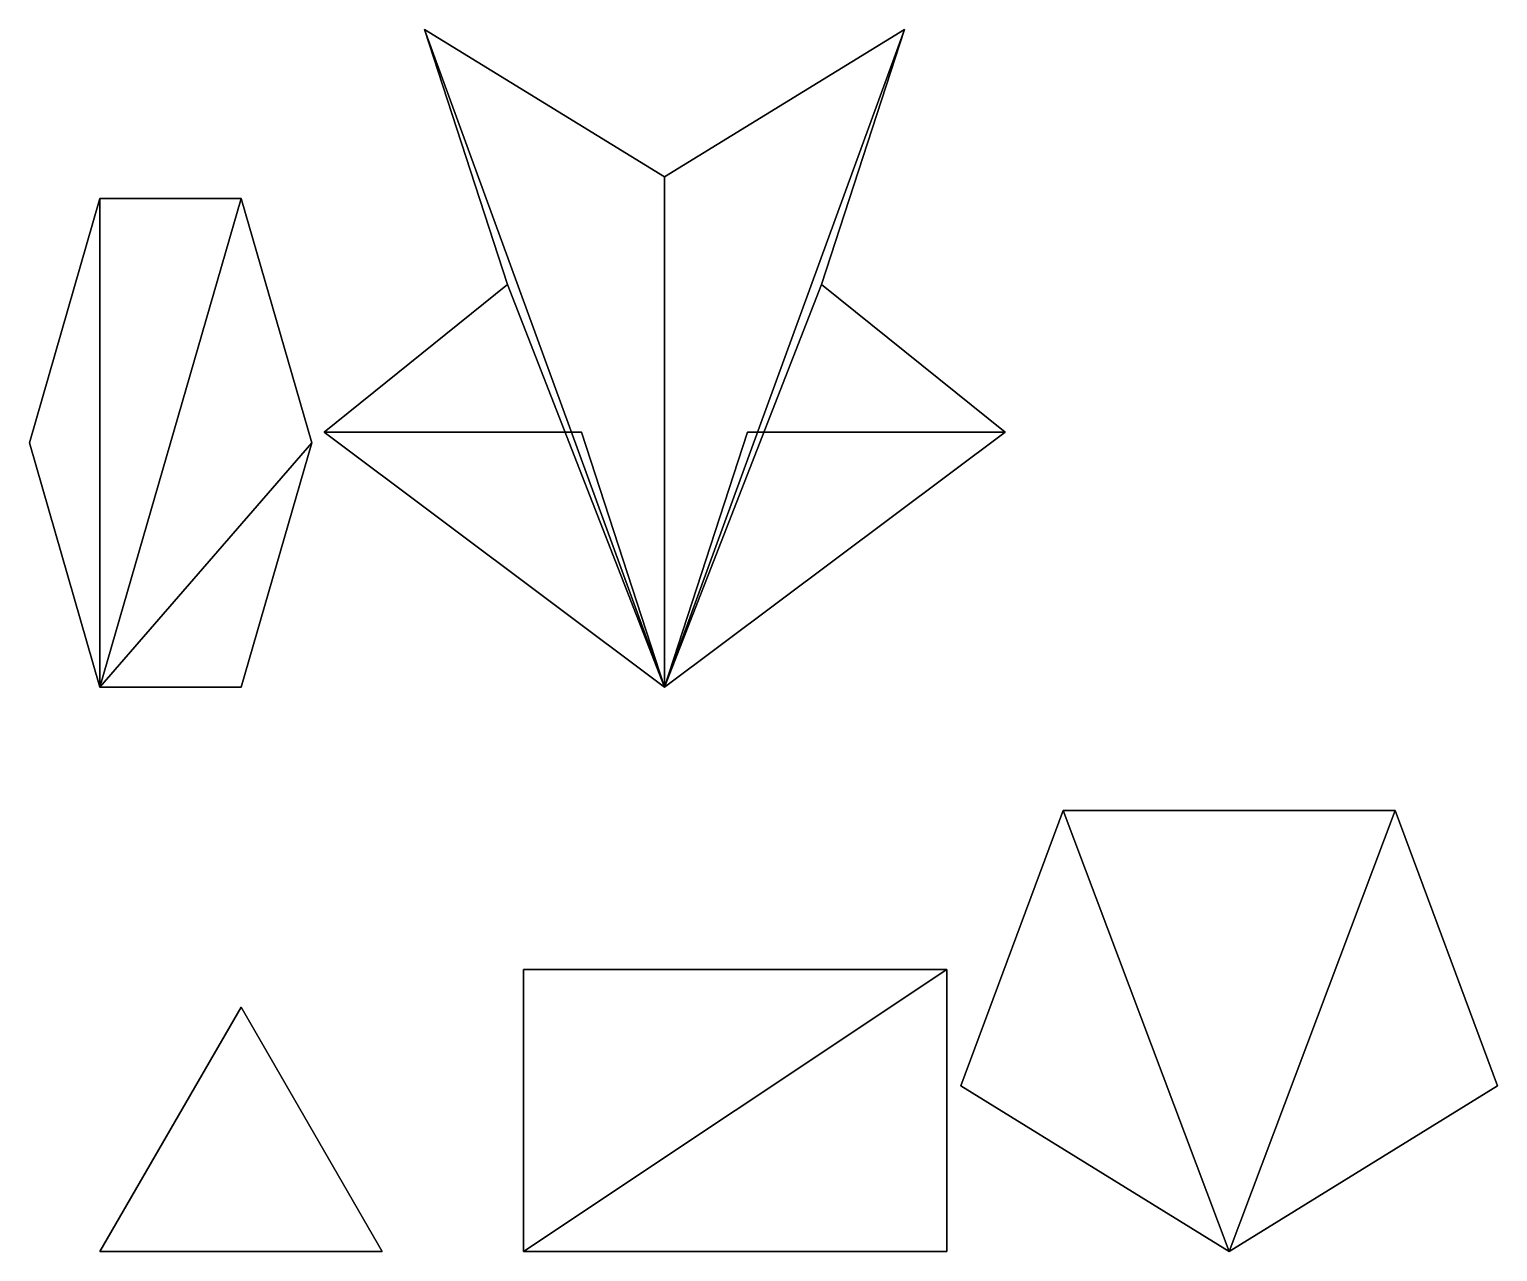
# Model space of a CAD drawing. Header units: metres. Extents: x -0.5 to 9.9, y 0 to 8.7.
import ezdxf

# ---------------------------------------------------------------- set-up
doc = ezdxf.new("R2010")
doc.units = ezdxf.units.M

msp = doc.modelspace()

# ---------------------------------------------------------------- linework, layer by layer
for points in [[(4, 7.617), (2.3, 8.663), (2.3, 8.663, 5), (4, 7.617, 5)], [(2.3, 8.663), (2.888, 6.855), (2.888, 6.855, 5), (2.3, 8.663, 5)], [(4, 4, 5), (4, 7.617, 5), (2.3, 8.663, 5)], [(4, 4, 5), (2.3, 8.663, 5), (2.888, 6.855, 5)], [(4, 4), (2.3, 8.663), (4, 7.617)], [(4, 4), (2.888, 6.855), (2.3, 8.663)], [(5.7, 8.663), (4, 7.617), (4, 7.617, 5), (5.7, 8.663, 5)], [(4, 4, 5), (5.112, 6.855, 5), (5.7, 8.663, 5)], [(4, 4, 5), (5.7, 8.663, 5), (4, 7.617, 5)], [(4, 4), (5.7, 8.663), (5.112, 6.855)], [(4, 4), (4, 7.617), (5.7, 8.663)], [(5.112, 6.855), (5.7, 8.663), (5.7, 8.663, 5), (5.112, 6.855, 5)], [(0, 7.464), (-0.5, 5.732), (-0.5, 5.732, 5), (0, 7.464, 5)], [(0, 4, 5), (0, 7.464, 5), (-0.5, 5.732, 5)], [(0, 4), (-0.5, 5.732), (0, 7.464)], [(1, 7.464), (0, 7.464), (0, 7.464, 5), (1, 7.464, 5)], [(0, 4, 5), (1.5, 5.732, 5), (1, 7.464, 5)], [(0, 4, 5), (1, 7.464, 5), (0, 7.464, 5)], [(0, 4), (1, 7.464), (1.5, 5.732)], [(0, 4), (0, 7.464), (1, 7.464)], [(1.5, 5.732), (1, 7.464), (1, 7.464, 5), (1.5, 5.732, 5)], [(2.888, 6.855), (1.588, 5.809), (1.588, 5.809, 5), (2.888, 6.855, 5)], [(4, 4, 5), (2.888, 6.855, 5), (1.588, 5.809, 5)], [(4, 4), (1.588, 5.809), (2.888, 6.855)], [(4, 4, 5), (6.412, 5.809, 5), (5.112, 6.855, 5)], [(4, 4), (5.112, 6.855), (6.412, 5.809)], [(6.412, 5.809), (5.112, 6.855), (5.112, 6.855, 5), (6.412, 5.809, 5)], [(-0.5, 5.732), (0, 4), (0, 4, 5), (-0.5, 5.732, 5)], [(0, 4, 5), (1, 4, 5), (1.5, 5.732, 5)], [(0, 4), (1.5, 5.732), (1, 4)], [(1, 4), (1.5, 5.732), (1.5, 5.732, 5), (1, 4, 5)], [(1.588, 5.809), (3.412, 5.809), (3.412, 5.809, 5), (1.588, 5.809, 5)], [(4, 4, 5), (1.588, 5.809, 5), (3.412, 5.809, 5)], [(4, 4), (3.412, 5.809), (1.588, 5.809)], [(3.412, 5.809), (4, 4), (4, 4, 5), (3.412, 5.809, 5)], [(4, 4), (4.588, 5.809), (4.588, 5.809, 5), (4, 4, 5)], [(4, 4, 5), (4.588, 5.809, 5), (6.412, 5.809, 5)], [(4, 4), (6.412, 5.809), (4.588, 5.809)], [(4.588, 5.809), (6.412, 5.809), (6.412, 5.809, 5), (4.588, 5.809, 5)], [(0, 4), (1, 4), (1, 4, 5), (0, 4, 5)], [(6.825, 3.126), (6.098, 1.176), (6.098, 1.176, 5), (6.825, 3.126, 5)], [(8, 0, 5), (6.825, 3.126, 5), (6.098, 1.176, 5)], [(8, 0), (6.098, 1.176), (6.825, 3.126)], [(9.175, 3.126), (6.825, 3.126), (6.825, 3.126, 5), (9.175, 3.126, 5)], [(8, 0, 5), (9.175, 3.126, 5), (6.825, 3.126, 5)], [(8, 0), (6.825, 3.126), (9.175, 3.126)], [(8, 0, 5), (9.902, 1.176, 5), (9.175, 3.126, 5)], [(8, 0), (9.175, 3.126), (9.902, 1.176)], [(9.902, 1.176), (9.175, 3.126), (9.175, 3.126, 5), (9.902, 1.176, 5)], [(6, 2), (3, 2), (3, 2, 5), (6, 2, 5)], [(3, 2), (3, 0), (3, 0, 5), (3, 2, 5)], [(3, 0, 5), (6, 0, 5), (6, 2, 5)], [(3, 0, 5), (6, 2, 5), (3, 2, 5)], [(3, 0), (6, 2), (6, 0)], [(3, 0), (3, 2), (6, 2)], [(6, 0), (6, 2), (6, 2, 5), (6, 0, 5)], [(1, 1.732), (0, 0), (0, 0, 5), (1, 1.732, 5)], [(0, 0, 5), (2, 0, 5), (1, 1.732, 5)], [(0, 0), (1, 1.732), (2, 0)], [(2, 0), (1, 1.732), (1, 1.732, 5), (2, 0, 5)], [(6.098, 1.176), (8, 0), (8, 0, 5), (6.098, 1.176, 5)], [(8, 0), (9.902, 1.176), (9.902, 1.176, 5), (8, 0, 5)], [(0, 0), (2, 0), (2, 0, 5), (0, 0, 5)], [(3, 0), (6, 0), (6, 0, 5), (3, 0, 5)]]:
    msp.add_3dface(points)

doc.saveas('drawing.dxf')
